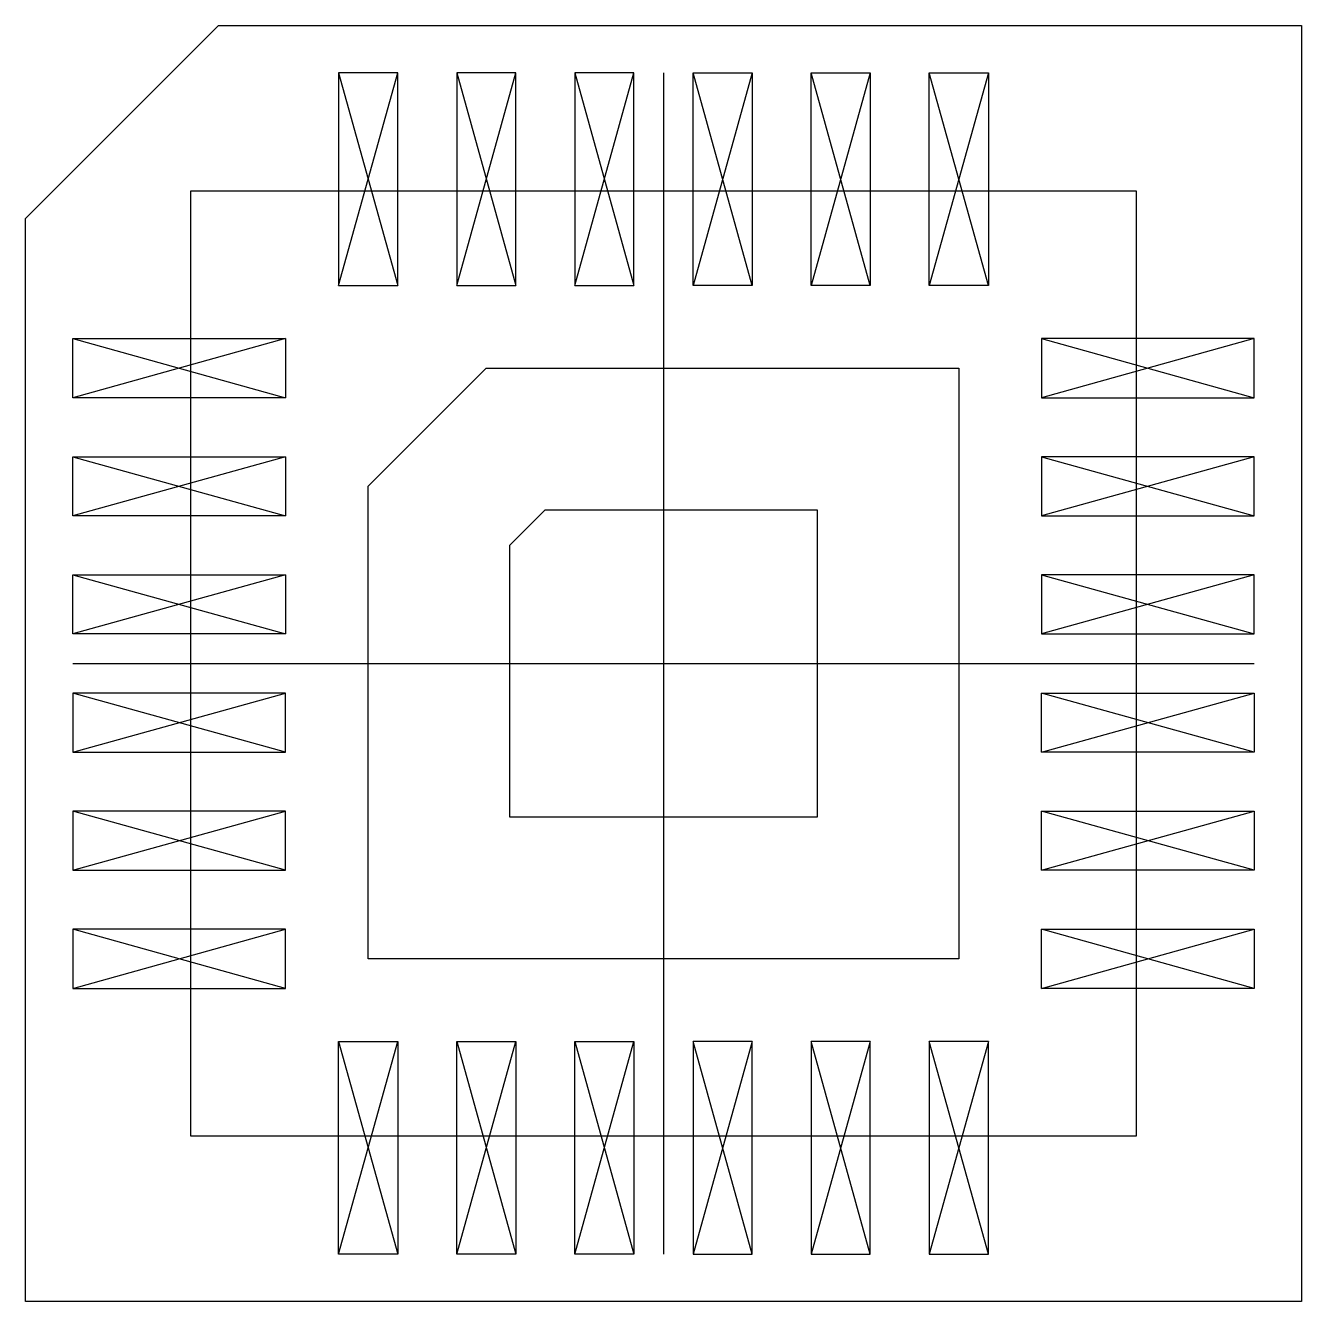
# Model space of a CAD drawing. Extents: x -2.7 to 2.7, y -2.7 to 2.7.
import ezdxf

# ---------------------------------------------------------------- set-up
doc = ezdxf.new("R2010")
doc.units = 0
doc.linetypes.add('点画线', pattern=[18, 12, -2, 2, -2])
for name, color, linetype in [('中心线层', 1, '点画线'), ('粗实线层', 7, 'CONTINUOUS'), ('细实线层', 7, 'CONTINUOUS')]:
    doc.layers.add(name, color=color, linetype=linetype)

msp = doc.modelspace()

# ---------------------------------------------------------------- linework, layer by layer
at = {"layer": '中心线层'}
for p, q in [((0, 2.5), (0, -2.5)), ((-2.5, 0), (2.5, 0))]:
    msp.add_line(p, q, dxfattribs=at)
at = {"layer": '粗实线层'}
for points in [[(-2.7, -2.7), (-2.7, 1.8828), (-1.8828, 2.7), (2.7, 2.7), (2.7, -2.7)], [(-1.25, -1.25), (-1.25, 0.75), (-0.75, 1.25), (1.25, 1.25), (1.25, -1.25)], [(-0.65, -0.65), (-0.65, 0.5015), (-0.5015, 0.65), (0.65, 0.65), (0.65, -0.65)]]:
    msp.add_lwpolyline(points, close=True, dxfattribs=at)
at = {"layer": '细实线层'}
for p, q in [((-1.375, 2.5), (-1.125, 1.6)), ((-1.375, 1.6), (-1.125, 2.5)), ((-0.875, 2.5), (-0.625, 1.6)), ((-0.875, 1.6), (-0.625, 2.5)), ((-0.375, 2.5), (-0.125, 1.6)), ((-0.375, 1.6), (-0.125, 2.5)), ((0.375, 2.5), (0.125, 1.6)), ((0.375, 1.6), (0.125, 2.5)), ((0.875, 2.5), (0.625, 1.6)), ((0.875, 1.6), (0.625, 2.5)), ((1.375, 2.5), (1.125, 1.6)), ((1.375, 1.6), (1.125, 2.5)), ((-2.5, 1.375), (-1.6, 1.125)), ((-1.6, 1.375), (-2.5, 1.125)), ((2.5, 1.375), (1.6, 1.125)), ((1.6, 1.375), (2.5, 1.125)), ((-2.5, 0.875), (-1.6, 0.625)), ((-1.6, 0.875), (-2.5, 0.625)), ((2.5, 0.875), (1.6, 0.625)), ((1.6, 0.875), (2.5, 0.625)), ((-2.5, 0.375), (-1.6, 0.125)), ((-1.6, 0.375), (-2.5, 0.125)), ((2.5, 0.375), (1.6, 0.125)), ((1.6, 0.375), (2.5, 0.125)), ((-2.5, -0.375), (-1.6, -0.125)), ((-1.6, -0.375), (-2.5, -0.125)), ((2.5, -0.375), (1.6, -0.125)), ((1.6, -0.375), (2.5, -0.125)), ((-2.5, -0.875), (-1.6, -0.625)), ((-1.6, -0.875), (-2.5, -0.625)), ((2.5, -0.875), (1.6, -0.625)), ((1.6, -0.875), (2.5, -0.625)), ((-2.5, -1.375), (-1.6, -1.125)), ((-1.6, -1.375), (-2.5, -1.125)), ((2.5, -1.375), (1.6, -1.125)), ((1.6, -1.375), (2.5, -1.125)), ((-1.375, -2.5), (-1.125, -1.6)), ((-1.375, -1.6), (-1.125, -2.5)), ((-0.875, -2.5), (-0.625, -1.6)), ((-0.875, -1.6), (-0.625, -2.5)), ((-0.375, -2.5), (-0.125, -1.6)), ((-0.375, -1.6), (-0.125, -2.5)), ((0.375, -2.5), (0.125, -1.6)), ((0.375, -1.6), (0.125, -2.5)), ((0.875, -2.5), (0.625, -1.6)), ((0.875, -1.6), (0.625, -2.5)), ((1.375, -2.5), (1.125, -1.6)), ((1.375, -1.6), (1.125, -2.5))]:
    msp.add_line(p, q, dxfattribs=at)
for points in [[(-1.125, 2.5), (-1.375, 2.5), (-1.375, 1.6), (-1.125, 1.6)], [(-0.625, 2.5), (-0.875, 2.5), (-0.875, 1.6), (-0.625, 1.6)], [(-0.125, 2.5), (-0.375, 2.5), (-0.375, 1.6), (-0.125, 1.6)], [(0.125, 2.5), (0.375, 2.5), (0.375, 1.6), (0.125, 1.6)], [(0.625, 2.5), (0.875, 2.5), (0.875, 1.6), (0.625, 1.6)], [(1.125, 2.5), (1.375, 2.5), (1.375, 1.6), (1.125, 1.6)], [(-2, -2), (-2, 2), (2, 2), (2, -2)], [(-2.5, 1.125), (-2.5, 1.375), (-1.6, 1.375), (-1.6, 1.125)], [(2.5, 1.125), (2.5, 1.375), (1.6, 1.375), (1.6, 1.125)], [(-2.5, 0.625), (-2.5, 0.875), (-1.6, 0.875), (-1.6, 0.625)], [(2.5, 0.625), (2.5, 0.875), (1.6, 0.875), (1.6, 0.625)], [(-2.5, 0.125), (-2.5, 0.375), (-1.6, 0.375), (-1.6, 0.125)], [(2.5, 0.125), (2.5, 0.375), (1.6, 0.375), (1.6, 0.125)], [(-2.5, -0.125), (-2.5, -0.375), (-1.6, -0.375), (-1.6, -0.125)], [(2.5, -0.125), (2.5, -0.375), (1.6, -0.375), (1.6, -0.125)], [(-2.5, -0.625), (-2.5, -0.875), (-1.6, -0.875), (-1.6, -0.625)], [(2.5, -0.625), (2.5, -0.875), (1.6, -0.875), (1.6, -0.625)], [(-2.5, -1.125), (-2.5, -1.375), (-1.6, -1.375), (-1.6, -1.125)], [(2.5, -1.125), (2.5, -1.375), (1.6, -1.375), (1.6, -1.125)], [(-1.125, -2.5), (-1.375, -2.5), (-1.375, -1.6), (-1.125, -1.6)], [(-0.625, -2.5), (-0.875, -2.5), (-0.875, -1.6), (-0.625, -1.6)], [(-0.125, -2.5), (-0.375, -2.5), (-0.375, -1.6), (-0.125, -1.6)], [(0.125, -2.5), (0.375, -2.5), (0.375, -1.6), (0.125, -1.6)], [(0.625, -2.5), (0.875, -2.5), (0.875, -1.6), (0.625, -1.6)], [(1.125, -2.5), (1.375, -2.5), (1.375, -1.6), (1.125, -1.6)]]:
    msp.add_lwpolyline(points, close=True, dxfattribs=at)

doc.saveas('drawing.dxf')
